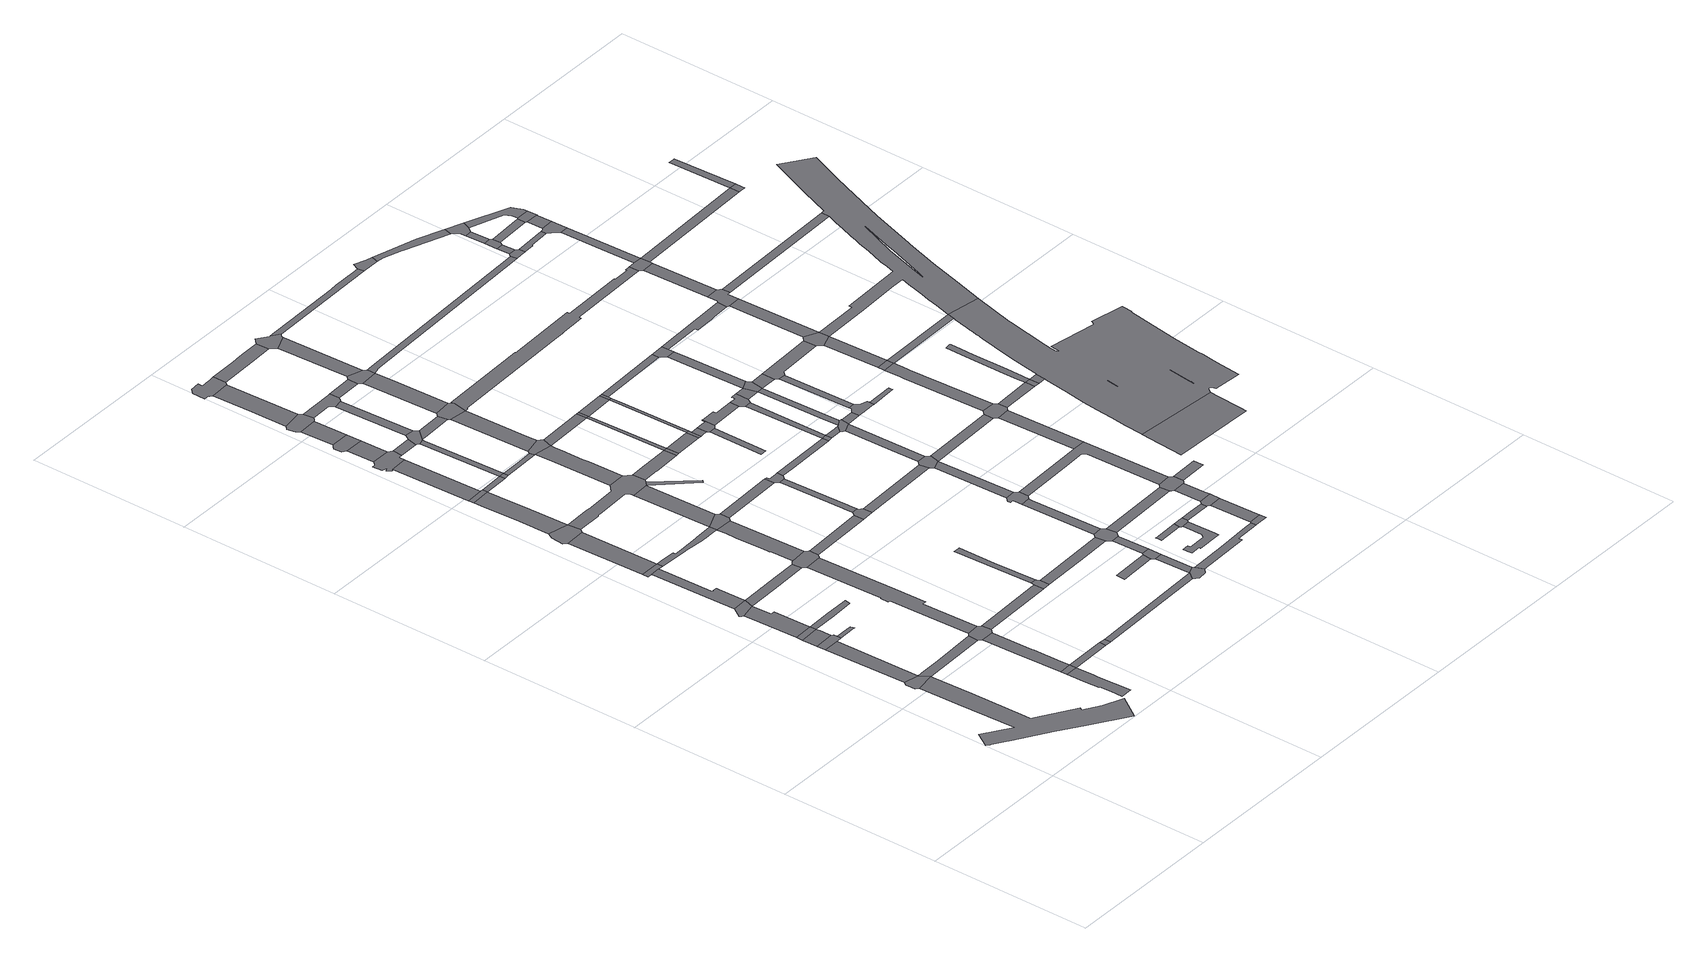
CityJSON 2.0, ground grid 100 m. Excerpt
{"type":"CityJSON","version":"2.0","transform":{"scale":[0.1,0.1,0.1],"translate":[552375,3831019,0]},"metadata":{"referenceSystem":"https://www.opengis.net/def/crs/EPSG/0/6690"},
"CityObjects":{
"road1":{"type":"Road","attributes":{"function":"2","RoadStructureAttribute.sectionType":"1"},"geometry":[{"type":"MultiSurface","lod":"1","boundaries":[[[0,1,2,3,4,5,6,7,8,9,10,11,12,13,14,15,16,17,18,19,20,21,22,23]]]}]},
"road2":{"type":"Road","geometry":[{"type":"MultiSurface","lod":"1","boundaries":[[[24,25,26,27,10,9,28]]]}]},
"road3":{"type":"Road","attributes":{"RoadStructureAttribute.sectionType":"1"},"geometry":[{"type":"MultiSurface","lod":"1","boundaries":[[[29,30,24,28]]]}]},
"road4":{"type":"Road","geometry":[{"type":"MultiSurface","lod":"1","boundaries":[[[31,32,33,30,29,34,35,36]]]}]},
"road5":{"type":"Road","attributes":{"RoadStructureAttribute.sectionType":"1"},"geometry":[{"type":"MultiSurface","lod":"1","boundaries":[[[37,38,39,33,32]]]}]},
"road6":{"type":"Road","geometry":[{"type":"MultiSurface","lod":"1","boundaries":[[[40,41,39,38]]]}]},
"road7":{"type":"Road","attributes":{"RoadStructureAttribute.sectionType":"1"},"geometry":[{"type":"MultiSurface","lod":"1","boundaries":[[[42,43,44,45,46,47,48,41,40]]]}]},
"road8":{"type":"Road","attributes":{"RoadStructureAttribute.sectionType":"1"},"geometry":[{"type":"MultiSurface","lod":"1","boundaries":[[[49,50,51,52,53,28,9,54,55]]]}]},
"road9":{"type":"Road","geometry":[{"type":"MultiSurface","lod":"1","boundaries":[[[56,57,58,59,60,36,35]]]}]},
"road10":{"type":"Road","geometry":[{"type":"MultiSurface","lod":"1","boundaries":[[[61,62,63,64,65,47,46]]]}]},
"road11":{"type":"Road","attributes":{"RoadStructureAttribute.sectionType":"1"},"geometry":[{"type":"MultiSurface","lod":"1","boundaries":[[[66,67,68,69,70,71,72,73,74,75,76]]]}]},
"road12":{"type":"Road","geometry":[{"type":"MultiSurface","lod":"1","boundaries":[[[77,78,69,68]]]}]},
"road13":{"type":"Road","attributes":{"RoadStructureAttribute.sectionType":"1"},"geometry":[{"type":"MultiSurface","lod":"1","boundaries":[[[79,80,81,82,83,84,85,86,87,88,89,90,62,61]]]}]},
"road14":{"type":"Road","attributes":{"RoadStructureAttribute.sectionType":"1"},"geometry":[{"type":"MultiSurface","lod":"1","boundaries":[[[91,92,93,94,95,96,97,98,40,38]]]}]},
"road15":{"type":"Road","geometry":[{"type":"MultiSurface","lod":"1","boundaries":[[[99,100,101,89,88,102,103]]]}]},
"road16":{"type":"Road","attributes":{"RoadStructureAttribute.sectionType":"1"},"geometry":[{"type":"MultiSurface","lod":"1","boundaries":[[[104,105,106,78,77,107,108,109,110]]]}]},
"road17":{"type":"Road","attributes":{"RoadStructureAttribute.sectionType":"1"},"geometry":[{"type":"MultiSurface","lod":"1","boundaries":[[[111,112,113,114,115,116,100,99]]]}]},
"road18":{"type":"Road","geometry":[{"type":"MultiSurface","lod":"1","boundaries":[[[117,118,119,120,121,122,49,55,123,104,110,124,125,126]]]}]},
"road19":{"type":"Road","attributes":{"RoadStructureAttribute.sectionType":"1"},"geometry":[{"type":"MultiSurface","lod":"1","boundaries":[[[127,77,68,128]]]}]},
"road20":{"type":"Road","attributes":{"RoadStructureAttribute.sectionType":"1"},"geometry":[{"type":"MultiSurface","lod":"1","boundaries":[[[129,130,131,132,133,134,135,61,46,136,137,138]]]}]},
"road21":{"type":"Road","geometry":[{"type":"MultiSurface","lod":"1","boundaries":[[[139,140,141,116,115,142,143,144,145]]]}]},
"road22":{"type":"Road","attributes":{"RoadStructureAttribute.sectionType":"1"},"geometry":[{"type":"MultiSurface","lod":"1","boundaries":[[[146,147,148,149,150,151,152,139,145]]]}]},
"road23":{"type":"Road","attributes":{"RoadStructureAttribute.sectionType":"1"},"geometry":[{"type":"MultiSurface","lod":"1","boundaries":[[[153,154,155,156,157,158,159,160,161,162,163,164,165,166,167,120,119]]]}]},
"road24":{"type":"Road","geometry":[{"type":"MultiSurface","lod":"1","boundaries":[[[127,128,168,169]]]}]},
"road25":{"type":"Road","attributes":{"RoadStructureAttribute.sectionType":"1"},"geometry":[{"type":"MultiSurface","lod":"1","boundaries":[[[170,171,172,173,174,175,176,99,103,177,178,179,180,181,182,183,184,185,186]]]}]},
"road26":{"type":"Road","geometry":[{"type":"MultiSurface","lod":"1","boundaries":[[[187,188,189,190,150,149]]]}]},
"road27":{"type":"Road","attributes":{"RoadStructureAttribute.sectionType":"1"},"geometry":[{"type":"MultiSurface","lod":"1","boundaries":[[[191,192,190,189]]]}]},
"road28":{"type":"Road","attributes":{"RoadStructureAttribute.sectionType":"1"},"geometry":[{"type":"MultiSurface","lod":"1","boundaries":[[[193,194,126,125,195]]]}]},
"road29":{"type":"Road","geometry":[{"type":"MultiSurface","lod":"1","boundaries":[[[196,197,198,199,200,201,202,129,138,203,204,158,157,205,206,207,208]]]}]},
"road30":{"type":"Road","geometry":[{"type":"MultiSurface","lod":"1","boundaries":[[[209,210,211,212,213,214,215,216,217,218,192,191,219,220,221,222]]]}]},
"road31":{"type":"Road","attributes":{"RoadStructureAttribute.sectionType":"1"},"geometry":[{"type":"MultiSurface","lod":"1","boundaries":[[[223,187,149,224]]]}]},
"road32":{"type":"Road","attributes":{"RoadStructureAttribute.sectionType":"1"},"geometry":[{"type":"MultiSurface","lod":"1","boundaries":[[[185,225,226,227,228,229,230,231,232,233,234,199,198,235]]]}]},
"road33":{"type":"Road","attributes":{"RoadStructureAttribute.sectionType":"1"},"geometry":[{"type":"MultiSurface","lod":"1","boundaries":[[[236,237,238,210,209]]]}]},
"road34":{"type":"Road","geometry":[{"type":"MultiSurface","lod":"1","boundaries":[[[239,240,241,242,243,244,245,246,145,144,247,248,249,250,251,252,253,254,255,256,257,258,259]]]}]},
"road35":{"type":"Road","geometry":[{"type":"MultiSurface","lod":"1","boundaries":[[[260,261,262,263,264,265,238,237]]]}]},
"road36":{"type":"Road","geometry":[{"type":"MultiSurface","lod":"1","boundaries":[[[223,224,266,267]]]}]},
"road37":{"type":"Road","geometry":[{"type":"MultiSurface","lod":"1","boundaries":[[[268,269,186,185,235,270,271,272]]]}]},
"road38":{"type":"Road","attributes":{"RoadStructureAttribute.sectionType":"1"},"geometry":[{"type":"MultiSurface","lod":"1","boundaries":[[[273,274,275,261,260]]]}]},
"road39":{"type":"Road","attributes":{"RoadStructureAttribute.sectionType":"1"},"geometry":[{"type":"MultiSurface","lod":"1","boundaries":[[[276,222,221,277]]]}]},
"road40":{"type":"Road","geometry":[{"type":"MultiSurface","lod":"1","boundaries":[[[278,279,280,281,274,273,282,283,284]]]}]},
"road41":{"type":"Road","attributes":{"RoadStructureAttribute.sectionType":"1"},"geometry":[{"type":"MultiSurface","lod":"1","boundaries":[[[285,286,287,288,223,267]]]}]},
"road42":{"type":"Road","attributes":{"RoadStructureAttribute.sectionType":"1"},"geometry":[{"type":"MultiSurface","lod":"1","boundaries":[[[289,290,256,255,186,269]]]}]},
"road43":{"type":"Road","geometry":[{"type":"MultiSurface","lod":"1","boundaries":[[[291,292,193,195,293,294,295,296,297,298]]]}]},
"road44":{"type":"Road","attributes":{"RoadStructureAttribute.sectionType":"1"},"geometry":[{"type":"MultiSurface","lod":"1","boundaries":[[[299,169,168,300]]]}]},
"road45":{"type":"Road","attributes":{"RoadStructureAttribute.sectionType":"1"},"geometry":[{"type":"MultiSurface","lod":"1","boundaries":[[[301,208,207,302]]]}]},
"road46":{"type":"Road","attributes":{"RoadStructureAttribute.sectionType":"1"},"geometry":[{"type":"MultiSurface","lod":"1","boundaries":[[[303,304,267,266,305]]]}]},
"road47":{"type":"Road","attributes":{"RoadStructureAttribute.sectionType":"1"},"geometry":[{"type":"MultiSurface","lod":"1","boundaries":[[[306,307,308,309,279,278]]]}]},
"road48":{"type":"Road","geometry":[{"type":"MultiSurface","lod":"1","boundaries":[[[310,311,312,276,277,313,288,287,314,315,316]]]}]},
"road49":{"type":"Road","attributes":{"RoadStructureAttribute.sectionType":"1"},"geometry":[{"type":"MultiSurface","lod":"1","boundaries":[[[317,318,319,320,321,291,298]]]}]},
"road50":{"type":"Road","geometry":[{"type":"MultiSurface","lod":"1","boundaries":[[[322,323,324,325,326,327,328,329,330,331,332,333,307,306,334,335]]]}]},
"road51":{"type":"Road","attributes":{"RoadStructureAttribute.sectionType":"1"},"geometry":[{"type":"MultiSurface","lod":"1","boundaries":[[[336,337,240,239,338,339,340,341,342,343]]]}]},
"road52":{"type":"Road","attributes":{"RoadStructureAttribute.sectionType":"1"},"geometry":[{"type":"MultiSurface","lod":"1","boundaries":[[[344,345,310,316]]]}]},
"road53":{"type":"Road","geometry":[{"type":"MultiSurface","lod":"1","boundaries":[[[346,347,284,283,348,349,350,345,344,351,352,353]]]}]},
"road54":{"type":"Road","attributes":{"RoadStructureAttribute.sectionType":"1"},"geometry":[{"type":"MultiSurface","lod":"1","boundaries":[[[354,355,257,256]]]}]},
"road55":{"type":"Road","attributes":{"RoadStructureAttribute.sectionType":"1"},"geometry":[{"type":"MultiSurface","lod":"1","boundaries":[[[356,272,271,357]]]}]},
"road56":{"type":"Road","attributes":{"RoadStructureAttribute.sectionType":"1"},"geometry":[{"type":"MultiSurface","lod":"1","boundaries":[[[358,359,315,314,360,361,362]]]}]},
"road57":{"type":"Road","geometry":[{"type":"MultiSurface","lod":"1","boundaries":[[[363,364,365,366,367,303,305,368,336,343,369]]]}]},
"road58":{"type":"Road","attributes":{"RoadStructureAttribute.sectionType":"1"},"geometry":[{"type":"MultiSurface","lod":"1","boundaries":[[[370,294,293,371,372]]]}]},
"road59":{"type":"Road","geometry":[{"type":"MultiSurface","lod":"1","boundaries":[[[373,301,302,374,375,376,377,378]]]}]},
"road60":{"type":"Road","attributes":{"RoadStructureAttribute.sectionType":"1"},"geometry":[{"type":"MultiSurface","lod":"1","boundaries":[[[379,366,365,380,381]]]}]},
"road61":{"type":"Road","attributes":{"RoadStructureAttribute.sectionType":"1"},"geometry":[{"type":"MultiSurface","lod":"1","boundaries":[[[382,383,259,258,384,385,386,387]]]}]},
"road62":{"type":"Road","attributes":{"RoadStructureAttribute.sectionType":"1"},"geometry":[{"type":"MultiSurface","lod":"1","boundaries":[[[388,389,390,391]]]}]},
"road63":{"type":"Road","attributes":{"RoadStructureAttribute.sectionType":"1"},"geometry":[{"type":"MultiSurface","lod":"1","boundaries":[[[392,393,394,395,396,397,373,378]]]}]},
"road64":{"type":"Road","attributes":{"RoadStructureAttribute.sectionType":"1"},"geometry":[{"type":"MultiSurface","lod":"1","boundaries":[[[398,346,353,399]]]}]},
"road65":{"type":"Road","geometry":[{"type":"MultiSurface","lod":"1","boundaries":[[[400,401,402,403,358,362,404,379,381,405]]]}]},
"road66":{"type":"Road","attributes":{"RoadStructureAttribute.sectionType":"1"},"geometry":[{"type":"MultiSurface","lod":"1","boundaries":[[[406,407,408,409,410,335,334,411,412]]]}]},
"road67":{"type":"Road","geometry":[{"type":"MultiSurface","lod":"1","boundaries":[[[413,299,300,414,415,416,417]]]}]},
"road68":{"type":"Road","geometry":[{"type":"MultiSurface","lod":"1","boundaries":[[[418,419,420,356,357,395,394,421,422]]]}]},
"road69":{"type":"Road","attributes":{"RoadStructureAttribute.sectionType":"1"},"geometry":[{"type":"MultiSurface","lod":"1","boundaries":[[[423,369,343,424]]]}]},
"road70":{"type":"Road","attributes":{"RoadStructureAttribute.sectionType":"1"},"geometry":[{"type":"MultiSurface","lod":"1","boundaries":[[[425,426,427,401,400]]]}]},
"road71":{"type":"Road","geometry":[{"type":"MultiSurface","lod":"1","boundaries":[[[428,382,387,429]]]}]},
"road72":{"type":"Road","attributes":{"RoadStructureAttribute.sectionType":"1"},"geometry":[{"type":"MultiSurface","lod":"1","boundaries":[[[430,431,299,413]]]}]},
"road73":{"type":"Road","geometry":[{"type":"MultiSurface","lod":"1","boundaries":[[[432,388,391,431,430,433]]]}]},
"road74":{"type":"Road","geometry":[{"type":"MultiSurface","lod":"1","boundaries":[[[434,435,398,399,436,437,427,426,438,439]]]}]},
"road75":{"type":"Road","attributes":{"RoadStructureAttribute.sectionType":"1"},"geometry":[{"type":"MultiSurface","lod":"1","boundaries":[[[440,424,382,428]]]}]},
"road76":{"type":"Road","attributes":{"RoadStructureAttribute.sectionType":"1"},"geometry":[{"type":"MultiSurface","lod":"1","boundaries":[[[441,442,432,433]]]}]},
"road77":{"type":"Road","attributes":{"RoadStructureAttribute.sectionType":"1"},"geometry":[{"type":"MultiSurface","lod":"1","boundaries":[[[443,444,428,429,445]]]}]},
"road78":{"type":"Road","attributes":{"RoadStructureAttribute.sectionType":"1"},"geometry":[{"type":"MultiSurface","lod":"1","boundaries":[[[446,375,374,447]]]}]},
"road79":{"type":"Road","geometry":[{"type":"MultiSurface","lod":"1","boundaries":[[[448,449,370,372,442,441,450,451]]]}]},
"road80":{"type":"Road","attributes":{"RoadStructureAttribute.sectionType":"1"},"geometry":[{"type":"MultiSurface","lod":"1","boundaries":[[[452,453,434,439]]]}]},
"road81":{"type":"Road","geometry":[{"type":"MultiSurface","lod":"1","boundaries":[[[454,423,424,440]]]}]},
"road82":{"type":"Road","attributes":{"RoadStructureAttribute.sectionType":"1"},"geometry":[{"type":"MultiSurface","lod":"1","boundaries":[[[455,456,457,449,448]]]}]},
"road83":{"type":"Road","geometry":[{"type":"MultiSurface","lod":"1","boundaries":[[[458,459,443,445,460,461]]]}]},
"road84":{"type":"Road","geometry":[{"type":"MultiSurface","lod":"1","boundaries":[[[462,463,406,412,453,452,464,465,466,467,468,469,470,471,472]]]}]},
"road85":{"type":"Road","attributes":{"RoadStructureAttribute.sectionType":"1"},"geometry":[{"type":"MultiSurface","lod":"1","boundaries":[[[473,422,421,474,475,476,477]]]}]},
"road86":{"type":"Road","attributes":{"RoadStructureAttribute.sectionType":"1"},"geometry":[{"type":"MultiSurface","lod":"1","boundaries":[[[478,479,480,481]]]}]},
"road87":{"type":"Road","attributes":{"RoadStructureAttribute.sectionType":"1"},"geometry":[{"type":"MultiSurface","lod":"1","boundaries":[[[482,483,461,460,484,485,486]]]}]},
"road88":{"type":"Road","attributes":{"RoadStructureAttribute.sectionType":"1"},"geometry":[{"type":"MultiSurface","lod":"1","boundaries":[[[487,488,489,417,416,490,491,492]]]}]},
"road89":{"type":"Road","attributes":{"RoadStructureAttribute.sectionType":"1"},"geometry":[{"type":"MultiSurface","lod":"1","boundaries":[[[493,454,440,494,495]]]}]},
"road90":{"type":"Road","attributes":{"RoadStructureAttribute.sectionType":"1"},"geometry":[{"type":"MultiSurface","lod":"1","boundaries":[[[496,497,498,499,500,501,502,503,504,505,506,507,508,509]]]}]},
"road91":{"type":"Road","geometry":[{"type":"MultiSurface","lod":"1","boundaries":[[[510,511,512,513,514,515]]]}]},
"road92":{"type":"Road","geometry":[{"type":"MultiSurface","lod":"1","boundaries":[[[516,517,518,519,520,457,456,521,522]]]}]},
"road93":{"type":"Road","attributes":{"RoadStructureAttribute.sectionType":"1"},"geometry":[{"type":"MultiSurface","lod":"1","boundaries":[[[495,523,459,458,524,525]]]}]},
"road94":{"type":"Road","geometry":[{"type":"MultiSurface","lod":"1","boundaries":[[[526,527,528,529,482,486,481,480,530]]]}]},
"road95":{"type":"Road","attributes":{"RoadStructureAttribute.sectionType":"1"},"geometry":[{"type":"MultiSurface","lod":"1","boundaries":[[[531,532,517,516]]]}]},
"road96":{"type":"Road","geometry":[{"type":"MultiSurface","lod":"1","boundaries":[[[533,493,495,525,534]]]}]},
"road97":{"type":"Road","geometry":[{"type":"MultiSurface","lod":"1","boundaries":[[[535,536,510,515,537,538,509,508,539,540,541]]]}]},
"road98":{"type":"Road","attributes":{"RoadStructureAttribute.sectionType":"1"},"geometry":[{"type":"MultiSurface","lod":"1","boundaries":[[[542,451,450,543]]]}]},
"road99":{"type":"Road","geometry":[{"type":"MultiSurface","lod":"1","boundaries":[[[544,545,546,446,447,532,531,547,548,549]]]}]},
"road100":{"type":"Road","geometry":[{"type":"MultiSurface","lod":"1","boundaries":[[[550,473,477,551]]]}]},
"road101":{"type":"Road","attributes":{"RoadStructureAttribute.sectionType":"1"},"geometry":[{"type":"MultiSurface","lod":"1","boundaries":[[[552,553,554,555,556,526,530,557,558,559,560]]]}]},
"road102":{"type":"Road","attributes":{"RoadStructureAttribute.sectionType":"1"},"geometry":[{"type":"MultiSurface","lod":"1","boundaries":[[[561,535,541,562,563]]]}]},
"road103":{"type":"Road","attributes":{"RoadStructureAttribute.sectionType":"1"},"geometry":[{"type":"MultiSurface","lod":"1","boundaries":[[[564,565,566,550,551,567,568]]]}]},
"road104":{"type":"Road","attributes":{"RoadStructureAttribute.sectionType":"1"},"geometry":[{"type":"MultiSurface","lod":"1","boundaries":[[[569,570,571,572,573,574,544,549]]]}]},
"road105":{"type":"Road","attributes":{"RoadStructureAttribute.sectionType":"1"},"geometry":[{"type":"MultiSurface","lod":"1","boundaries":[[[575,576,577,578,473,550]]]}]},
"road106":{"type":"Road","attributes":{"RoadStructureAttribute.sectionType":"1"},"geometry":[{"type":"MultiSurface","lod":"1","boundaries":[[[579,580,522,521,581,582,583,584,585]]]}]},
"road107":{"type":"Road","geometry":[{"type":"MultiSurface","lod":"1","boundaries":[[[586,587,588,487,492,589,590,591]]]}]},
"road108":{"type":"Road","geometry":[{"type":"MultiSurface","lod":"1","boundaries":[[[592,593,594,595,564,568,596,572,571,597]]]}]},
"road109":{"type":"Road","geometry":[{"type":"MultiSurface","lod":"1","boundaries":[[[598,599,600,601,602,560,559,603,578,577,604,605]]]}]},
"road110":{"type":"Road","attributes":{"RoadStructureAttribute.sectionType":"1"},"geometry":[{"type":"MultiSurface","lod":"1","boundaries":[[[606,607,608,533,534,609,610]]]}]},
"road111":{"type":"Road","attributes":{"RoadStructureAttribute.sectionType":"1"},"geometry":[{"type":"MultiSurface","lod":"1","boundaries":[[[611,612,613,587,586]]]}]},
"road112":{"type":"Road","attributes":{"RoadStructureAttribute.sectionType":"1"},"geometry":[{"type":"MultiSurface","lod":"1","boundaries":[[[614,615,616,617,618,619,620,621,471,470,622,623]]]}]},
"road113":{"type":"Road","geometry":[{"type":"MultiSurface","lod":"1","boundaries":[[[624,625,626,563,562,627,612,611]]]}]},
"road114":{"type":"Road","attributes":{"RoadStructureAttribute.sectionType":"1"},"geometry":[{"type":"MultiSurface","lod":"1","boundaries":[[[597,571,628,629]]]}]},
"road115":{"type":"Road","attributes":{"RoadStructureAttribute.sectionType":"1"},"geometry":[{"type":"MultiSurface","lod":"1","boundaries":[[[630,631,632,633,634,595,594]]]}]},
"road116":{"type":"Road","attributes":{"RoadStructureAttribute.sectionType":"1"},"geometry":[{"type":"MultiSurface","lod":"1","boundaries":[[[635,636,637,638,625,624]]]}]},
"road117":{"type":"Road","attributes":{"RoadStructureAttribute.sectionType":"1"},"geometry":[{"type":"MultiSurface","lod":"1","boundaries":[[[639,640,641,598,605,642,632]]]}]},
"road118":{"type":"Road","attributes":{"RoadStructureAttribute.sectionType":"1"},"geometry":[{"type":"MultiSurface","lod":"1","boundaries":[[[643,547,531,644]]]}]},
"road119":{"type":"Road","geometry":[{"type":"MultiSurface","lod":"1","boundaries":[[[645,585,584,646,542,543,647,637,636,648,649,650]]]}]},
"road120":{"type":"Road","geometry":[{"type":"MultiSurface","lod":"1","boundaries":[[[651,639,632,631,652,653]]]}]},
"road121":{"type":"Road","attributes":{"RoadStructureAttribute.sectionType":"1"},"geometry":[{"type":"MultiSurface","lod":"1","boundaries":[[[654,655,656,657,658,659,660,661,662,663,664,405,381,665,666,667,668,669,670,671,672,673,674,675,676]]]}]},
"road122":{"type":"Road","attributes":{"RoadStructureAttribute.sectionType":"1"},"geometry":[{"type":"MultiSurface","lod":"1","boundaries":[[[677,678,679,438,426,680,681,682,683]]]}]},
"road123":{"type":"Road","geometry":[{"type":"MultiSurface","lod":"1","boundaries":[[[684,685,686,687,688,689,629,628,690,691,692,693,694]]]}]},
"road124":{"type":"Road","attributes":{"RoadStructureAttribute.sectionType":"1"},"geometry":[{"type":"MultiSurface","lod":"1","boundaries":[[[695,696,697,698,699,639,651]]]}]},
"road125":{"type":"Road","geometry":[{"type":"MultiSurface","lod":"1","boundaries":[[[700,701,653,652,702,703,704,705]]]}]},
"road126":{"type":"Road","attributes":{"RoadStructureAttribute.sectionType":"1"},"geometry":[{"type":"MultiSurface","lod":"1","boundaries":[[[706,688,687,707]]]}]},
"road127":{"type":"Road","geometry":[{"type":"MultiSurface","lod":"1","boundaries":[[[708,650,649,709]]]}]},
"road128":{"type":"Road","geometry":[{"type":"MultiSurface","lod":"1","boundaries":[[[710,711,606,610,697,696,712]]]}]},
"road129":{"type":"Road","geometry":[{"type":"MultiSurface","lod":"1","boundaries":[[[713,714,715,694,693]]]}]},
"road130":{"type":"Road","geometry":[{"type":"MultiSurface","lod":"1","boundaries":[[[716,717,580,579]]]}]},
"road131":{"type":"Road","geometry":[{"type":"MultiSurface","lod":"1","boundaries":[[[718,643,644,719,717,716,720,721,722,723]]]}]},
"road132":{"type":"Road"},
"road133":{"type":"Road","attributes":{"RoadStructureAttribute.sectionType":"1"},"geometry":[{"type":"MultiSurface","lod":"1","boundaries":[[[724,725,700,705,706,707,726,727,728]]]}]},
"road134":{"type":"Road","geometry":[{"type":"MultiSurface","lod":"1","boundaries":[[[729,730,614,623,731,732]]]}]},
"road135":{"type":"Road","attributes":{"RoadStructureAttribute.sectionType":"1"},"geometry":[{"type":"MultiSurface","lod":"1","boundaries":[[[733,734,735,736,737,738,739,740,741,742,718,723]]]}]},
"road136":{"type":"Road","attributes":{"RoadStructureAttribute.sectionType":"1"},"geometry":[{"type":"MultiSurface","lod":"1","boundaries":[[[743,744,710,712,745,746,747,748,749,750]]]}]},
"road137":{"type":"Road","attributes":{"RoadStructureAttribute.sectionType":"1"},"geometry":[{"type":"MultiSurface","lod":"1","boundaries":[[[751,752,722,721,753,754]]]}]},
"road138":{"type":"Road","geometry":[{"type":"MultiSurface","lod":"1","boundaries":[[[755,756,740,739]]]}]},
"road139":{"type":"Road","attributes":{"RoadStructureAttribute.sectionType":"1"},"geometry":[{"type":"MultiSurface","lod":"1","boundaries":[[[757,758,759,756,755]]]}]},
"road140":{"type":"Road","geometry":[{"type":"MultiSurface","lod":"1","boundaries":[[[760,761,762,763,764,765,766,767]]]}]},
"road141":{"type":"Road","geometry":[{"type":"MultiSurface","lod":"1","boundaries":[[[768,724,728,759,758,769]]]}]},
"road142":{"type":"Road","attributes":{"RoadStructureAttribute.sectionType":"1"},"geometry":[{"type":"MultiSurface","lod":"1","boundaries":[[[770,771,732,731,772,773,774,775,776]]]}]},
"road143":{"type":"Road","geometry":[{"type":"MultiSurface","lod":"1","boundaries":[[[754,753,777,778,779]]]}]},
"road144":{"type":"Road","geometry":[{"type":"MultiSurface","lod":"1","boundaries":[[[780,779,778,781]]]}]},
"road145":{"type":"Road","attributes":{"RoadStructureAttribute.sectionType":"1"},"geometry":[{"type":"MultiSurface","lod":"1","boundaries":[[[782,783,784,785,768,769]]]}]},
"road146":{"type":"Road","attributes":{"RoadStructureAttribute.sectionType":"1"},"geometry":[{"type":"MultiSurface","lod":"1","boundaries":[[[786,787,788,789,790,791,792,793,794,795,796,797,754,779]]]}]},
"road147":{"type":"Road","geometry":[{"type":"MultiSurface","lod":"1","boundaries":[[[798,799,677,683,800,801,802,803]]]}]},
"road148":{"type":"Road","geometry":[{"type":"MultiSurface","lod":"1","boundaries":[[[804,805,806,807,808,743,750,784,783,809,810,811,812]]]}]},
"road149":{"type":"Road","attributes":{"RoadStructureAttribute.sectionType":"1"},"geometry":[{"type":"MultiSurface","lod":"1","boundaries":[[[813,814,798,803]]]}]},
"road150":{"type":"Road","geometry":[{"type":"MultiSurface","lod":"1","boundaries":[[[815,816,755,739,817]]]}]},
"road151":{"type":"Road","geometry":[{"type":"MultiSurface","lod":"1","boundaries":[[[818,819,814,813,820,821]]]}]},
"road152":{"type":"Road","attributes":{"RoadStructureAttribute.sectionType":"1"},"geometry":[{"type":"MultiSurface","lod":"1","boundaries":[[[822,823,819,818]]]}]},
"road153":{"type":"Road","attributes":{"RoadStructureAttribute.sectionType":"1"},"geometry":[{"type":"MultiSurface","lod":"1","boundaries":[[[824,825,806,805]]]}]},
"road154":{"type":"Road","geometry":[{"type":"MultiSurface","lod":"1","boundaries":[[[776,775,826,827,828,823,822,829,830]]]}]},
"road155":{"type":"Road","attributes":{"RoadStructureAttribute.sectionType":"1"},"geometry":[{"type":"MultiSurface","lod":"1","boundaries":[[[831,802,801,832,833,834,835,836]]]}]},
"road156":{"type":"Road","geometry":[{"type":"MultiSurface","lod":"1","boundaries":[[[837,838,676,675,825,824,839]]]}]},
"road157":{"type":"Road","attributes":{"RoadStructureAttribute.sectionType":"1"},"geometry":[{"type":"MultiSurface","lod":"1","boundaries":[[[840,821,820,841]]]}]},
"road158":{"type":"Road","attributes":{"RoadStructureAttribute.sectionType":"1"},"geometry":[{"type":"MultiSurface","lod":"1","boundaries":[[[842,843,844,838,837]]]}]},
"road159":{"type":"Road","geometry":[{"type":"MultiSurface","lod":"1","boundaries":[[[845,846,847,848,849,850,851,852,853,854,855,856,857,858,859,860,861,862,863,864,865,866,867,815,817,868,869,870,871,872,873,874,875,876,877,878,879,880,881,882,780,781,883,884,885,886,887,888,889,890,760,767,891,892,893,894,895,896,897,898,899,900,901,902,903],[904,905,906],[907,908,909,910]]]}]},
"road160":{"type":"Road","attributes":{"RoadStructureAttribute.sectionType":"1"},"geometry":[{"type":"MultiSurface","lod":"1","boundaries":[[[911,912,830,829,913,914,915,916,917]]]}]},
"road161":{"type":"Road","geometry":[{"type":"MultiSurface","lod":"1","boundaries":[[[918,919,920,921,831,836,922,923,924,925,843,842]]]}]},
"road162":{"type":"Road","attributes":{"RoadStructureAttribute.sectionType":"1"},"geometry":[{"type":"MultiSurface","lod":"1","boundaries":[[[926,927,928,920,919,929,930]]]}]},
"road163":{"type":"Road","geometry":[{"type":"MultiSurface","lod":"1","boundaries":[[[917,916,840,841,926,930]]]}]},
"road164":{"type":"Road","attributes":{"RoadStructureAttribute.sectionType":"1"},"geometry":[{"type":"MultiSurface","lod":"1","boundaries":[[[931,812,811,932]]]}]},
"road165":{"type":"Road","attributes":{"RoadStructureAttribute.sectionType":"1"},"geometry":[{"type":"MultiSurface","lod":"1","boundaries":[[[933,837,839,934]]]}]},
"road166":{"type":"Road","attributes":{"RoadStructureAttribute.sectionType":"1"},"geometry":[{"type":"MultiSurface","lod":"1","boundaries":[[[935,936,937,938,939,940,931,932,941,942,943,944,945,946,947,948,949,950,951,952,953,954,955,769,758,956,957,958,959,960,961,962,963,815,867,964,965,966,967,968,969,970,971],[972,973,974,975,976,977,978]]]}]},
"road167":{"type":"Road","geometry":[{"type":"MultiSurface","lod":"1","boundaries":[[[979,933,934,980]]]}]},
"road168":{"type":"Road","attributes":{"RoadStructureAttribute.sectionType":"1"},"geometry":[{"type":"MultiSurface","lod":"1","boundaries":[[[981,982,983,933,979]]]}]}
},
"vertices":[
[676,196,0],[576,257,0],[586,273,0],[371,406,0],[349,419,0],[347,419,0],[347,458,0],[338,803,0],[331,1057,0],[331,1068,0],[208,1047,0],[218,798,0],[234,434,0],[63,541,0],[6,449,0],[16,443,0],[28,435,0],[32,433,0],[80,403,0],[129,372,0],[330,246,0],[477,149,0],[702,7,0],[796,147,0],
[204,1144,0],[202,1141,0],[187,1123,0],[190,1062,0],[295,1126,0],
[284,1656,0],[186,1654,0],
[319,1705,0],[307,1713,0],[184,1709,0],[295,1657,0],[320,1658,0],[320,1683,0],
[305,1788,0],[304,1810,0],[180,1805,0],
[302,1848,0],[179,1844,0],
[301,1874,0],[293,2082,0],[268,2082,0],[268,2083,0],[264,2206,0],[167,2182,0],[170,2080,0],
[749,1143,0],[467,1131,0],[329,1127,0],[312,1126,0],[306,1126,0],[468,1072,0],[744,1082,0],
[435,1660,0],[437,1660,0],[435,1672,0],[432,1684,0],[372,1684,0],
[284,2267,0],[189,2263,0],[147,2202,0],[154,2195,0],[157,2192,0],
[869,379,0],[868,411,0],[864,520,0],[786,516,0],[791,410,0],[792,378,0],[796,312,0],[802,312,0],[807,241,0],[803,165,0],[878,168,0],
[863,560,0],[785,556,0],
[284,2277,0],[278,2439,0],[278,2454,0],[278,2458,0],[253,2457,0],[253,2453,0],[253,2452,0],[243,2453,0],[242,2464,0],[231,2804,0],[170,2802,0],[183,2451,0],
[313,1811,0],[460,1814,0],[598,1818,0],[603,1837,0],[607,1856,0],[602,1856,0],[460,1852,0],[382,1851,0],
[263,2839,0],[141,2838,0],[142,2804,0],[240,2803,0],[263,2802,0],
[764,1064,0],[774,803,0],[775,795,0],[860,643,0],[855,796,0],[854,806,0],[846,1064,0],
[263,2841,0],[262,2857,0],[259,2988,0],[256,3073,0],[249,3327,0],[124,3321,0],
[851,1157,0],[845,1162,0],[844,1163,0],[767,1158,0],[765,1157,0],[761,1153,0],[754,1073,0],[857,1077,0],[866,1087,0],[862,1147,0],
[1123,564,0],[1123,524,0],
[699,2280,0],[554,2275,0],[456,2272,0],[449,2272,0],[424,2272,0],[395,2271,0],[393,2271,0],[275,2207,0],[456,2211,0],[704,2220,0],
[132,3458,0],[112,3423,0],[103,3341,0],[261,3341,0],[264,3344,0],[267,3349,0],[257,3429,0],
[249,3672,0],[240,3872,0],[239,3943,0],[239,3947,0],[115,3940,0],[117,3871,0],[127,3671,0],
[831,1514,0],[832,1514,0],[856,1516,0],[849,1716,0],[832,2205,0],[723,2200,0],[740,1720,0],[734,1720,0],[735,1711,0],[736,1670,0],[743,1670,0],[745,1669,0],[747,1668,0],[748,1665,0],[754,1512,0],
[1164,523,0],[1164,563,0],
[585,2826,0],[584,2826,0],[573,2825,0],[450,2822,0],[398,2821,0],[398,2836,0],[315,2838,0],[264,2802,0],[348,2798,0],[451,2794,0],[473,2794,0],[584,2786,0],[589,2786,0],[598,2785,0],[692,2786,0],[705,2786,0],[703,2834,0],
[238,3980,0],[230,3979,0],[221,3979,0],[114,3975,0],
[205,4474,0],[97,4470,0],
[1329,1163,0],[1318,1163,0],[1331,1102,0],
[852,2286,0],[838,2297,0],[830,2304,0],[726,2296,0],[720,2296,0],[718,2294,0],[713,2291,0],[712,2212,0],[716,2208,0],[837,2210,0],[843,2217,0],[851,2225,0],[853,2285,0],
[208,4590,0],[89,4588,0],[84,4583,0],[73,4570,0],[68,4565,0],[52,4565,0],[54,4504,0],[86,4497,0],[65,4486,0],[81,4461,0],[204,4509,0],[204,4510,0],[229,4511,0],[231,4571,0],
[391,3986,0],[393,3953,0],
[705,2781,0],[705,2775,0],[705,2774,0],[705,2770,0],[707,2727,0],[709,2663,0],[715,2480,0],[717,2451,0],[717,2444,0],[721,2444,0],[814,2784,0],
[207,4613,0],[202,4762,0],[83,4759,0],
[792,3481,0],[682,3478,0],[645,3442,0],[643,3440,0],[444,3433,0],[444,3434,0],[412,3433,0],[269,3429,0],[419,3353,0],[427,3359,0],[431,3359,0],[445,3360,0],[662,3368,0],[669,3369,0],[686,3351,0],[686,3348,0],[687,3326,0],[800,3330,0],[824,3354,0],[836,3367,0],[832,3446,0],
[199,4856,0],[80,4852,0],[70,4843,0],[55,4830,0],[60,4779,0],[69,4771,0],
[425,3955,0],[424,3986,0],
[821,2872,0],[811,2882,0],[822,2792,0],[833,2804,0],[831,2862,0],
[193,5065,0],[73,5060,0],[74,5046,0],
[364,4575,0],[350,4514,0],
[190,5169,0],[66,5153,0],[45,5132,0],[54,5080,0],[206,5077,0],[214,5086,0],[207,5150,0],
[407,4501,0],[406,4506,0],[406,4512,0],[371,4500,0],
[798,3324,0],[798,3327,0],
[1334,1188,0],[1331,1175,0],[1383,1104,0],[1381,1165,0],[1376,1174,0],[1375,1177,0],[1372,1184,0],[1371,1186,0],
[1920,589,0],[1886,547,0],
[1253,2300,0],[1255,2240,0],
[654,3993,0],[548,3990,0],[661,3965,0],
[173,5633,0],[50,5627,0],[59,5374,0],[58,5374,0],
[386,4607,0],[375,4590,0],[371,4585,0],[366,4508,0],[406,4515,0],[460,4578,0],[442,4602,0],
[1361,1456,0],[1356,1683,0],[1336,1684,0],[1316,1685,0],[1316,1684,0],
[147,5731,0],[146,5731,0],[90,5729,0],[88,5729,0],[87,5756,0],[29,5754,0],[17,5742,0],[0,5725,0],[3,5645,0],[37,5646,0],[37,5639,0],[50,5629,0],[189,5652,0],[187,5733,0],
[667,3965,0],[670,3876,0],[785,3706,0],[783,3744,0],[780,3877,0],[778,3926,0],[777,3947,0],[777,3949,0],
[421,5068,0],[367,5060,0],
[442,5157,0],[427,5156,0],[346,5091,0],[352,5083,0],[353,5081,0],[433,5083,0],[435,5086,0],[444,5096,0],
[1006,3115,0],[1017,3125,0],
[1229,2878,0],[1232,2818,0],
[627,4584,0],[463,4578,0],[414,4516,0],[434,4517,0],[637,4526,0],
[790,4020,0],[788,4023,0],[774,4037,0],[665,4010,0],[658,3999,0],[664,3965,0],[798,4012,0],
[1873,1182,0],[1659,1113,0],[1880,1117,0],
[1270,2325,0],[1333,2243,0],[1331,2302,0],[1323,2310,0],[1310,2322,0],[1310,2325,0],
[648,4515,0],[771,4103,0],[758,4502,0],
[1113,3456,0],[938,3450,0],[837,3367,0],[939,3370,0],[941,3370,0],[1116,3377,0],
[1901,884,0],[1664,877,0],[1665,822,0],[1895,829,0],
[1308,2381,0],[1308,2387,0],[1294,2799,0],[1254,2796,0],[1268,2386,0],[1268,2379,0],
[604,5163,0],[605,5101,0],
[755,4613,0],[645,4604,0],[640,4598,0],[637,4595,0],[645,4519,0],[774,4591,0],
[567,5746,0],[462,5742,0],[421,5741,0],[362,5739,0],[257,5735,0],[422,5660,0],[572,5665,0],
[1969,613,0],[1916,520,0],[1972,527,0],[1996,551,0],[1977,600,0],
[1297,2860,0],[1244,2858,0],[1244,2878,0],[1313,2820,0],[1313,2860,0],
[1092,4024,0],[1095,3960,0],
[741,4981,0],[737,5088,0],[627,5081,0],
[1133,3456,0],[1136,3377,0],
[1962,812,0],[1912,811,0],
[1911,897,0],[1961,897,0],
[623,5184,0],[610,5169,0],[614,5093,0],[622,5086,0],[737,5139,0],[719,5156,0],
[1115,3961,0],
[1954,1092,0],[1904,1090,0],
[1312,3464,0],[1306,3464,0],[1314,3384,0],
[1830,2320,0],[1839,2262,0],
[1951,1206,0],[1892,1205,0],[1980,1123,0],[1971,1185,0],
[701,5671,0],[607,5629,0],
[1112,4025,0],
[1938,1655,0],[1937,1675,0],[1877,1673,0],
[1331,3465,0],[1314,3465,0],[1334,3384,0],[1332,3445,0],
[600,5779,0],[587,5766,0],[701,5675,0],[703,5682,0],[706,5688,0],[711,5692,0],[716,5695,0],[720,5697,0],[724,5698,0],[670,5732,0],[667,5732,0],
[1712,2872,0],[1314,2821,0],[1390,2823,0],[1391,2823,0],[1714,2833,0],
[1395,3033,0],[1435,3034,0],[1435,3374,0],[1395,3373,0],
[1382,3447,0],[1357,3446,0],[1359,3385,0],[1372,3386,0],[1384,3386,0],
[2482,622,0],[2429,619,0],[2212,610,0],[2329,562,0],[2329,584,0],[2484,590,0],
[1301,4033,0],[1291,3969,0],[1304,3970,0],
[2240,760,0],[2223,737,0],[2113,736,0],[2110,751,0],[2070,751,0],[2071,722,0],[2072,693,0],[2136,696,0],[2134,684,0],[2279,688,0],[2291,688,0],[2290,714,0],[2287,888,0],[2237,882,0],
[2225,932,0],[2065,928,0],[2064,928,0],[2065,911,0],[2067,893,0],[2219,895,0],
[1935,1774,0],[1874,1772,0],[1852,1748,0],[1854,1731,0],[1875,1732,0],[1959,1696,0],[1957,1754,0],
[1305,3882,0],[1320,3883,0],[1319,3970,0],
[1455,3471,0],[1453,3470,0],[1453,3450,0],[1428,3449,0],[1458,3391,0],
[1919,2264,0],[1860,2241,0],
[1317,4034,0],[1319,3990,0],
[2293,934,0],[2283,934,0],[2224,891,0],[2230,887,0],[2287,889,0],[2292,895,0],[2294,898,0],
[2446,1201,0],[2449,1139,0],
[1852,2344,0],[1842,2333,0],[1840,2331,0],[1933,2324,0],[1922,2335,0],[1911,2344,0],
[1742,2873,0],[1743,2834,0],
[1560,3454,0],[1558,3454,0],[1551,3454,0],[1551,3473,0],[1457,3471,0],[1462,3391,0],[1661,3398,0],[1673,3398,0],[1672,3456,0],
[2371,936,0],[2459,900,0],[2459,935,0],
[1847,2876,0],[1828,2875,0],[1819,2875,0],[1813,2836,0],[1814,2836,0],
[1910,2393,0],[1898,2840,0],[1899,2845,0],[1839,2818,0],[1847,2518,0],[1847,2517,0],
[1742,2874,0],[1737,3370,0],[1737,3372,0],[1697,3371,0],
[2529,1774,0],[2448,1772,0],[2283,1707,0],[2434,1712,0],[2452,1693,0],[2466,1222,0],[2548,1225,0],
[2568,631,0],[2487,628,0],[2484,625,0],[2488,590,0],[2488,588,0],[2570,591,0],
[1908,2900,0],[1905,2899,0],[1897,2906,0],[1857,2879,0],[1829,2826,0],[1908,2898,0],
[1755,3481,0],[1753,3481,0],[1717,3480,0],[1717,3475,0],[1717,3456,0],[1682,3388,0],[1737,3374,0],[1754,3401,0],
[1769,4051,0],[1705,4049,0],[1356,4035,0],[1708,4006,0],[1771,4009,0],
[2560,891,0],[2479,888,0],[2486,638,0],
[1441,5754,0],[1401,5753,0],[1335,5751,0],[1253,5749,0],[1205,5747,0],[855,5737,0],[854,5737,0],[709,5733,0],[1336,5711,0],[1445,5714,0],
[2558,955,0],[2476,953,0],[2461,937,0],[2469,900,0],
[1996,2849,0],[1994,2897,0],
[1893,2999,0],[1879,3404,0],[1842,3403,0],[1853,2999,0],[1853,2998,0],
[2556,993,0],[2552,1125,0],[2470,1122,0],[2476,969,0],
[1818,3482,0],[1813,3482,0],[1792,3482,0],[1833,3403,0],
[2409,2341,0],[2409,2281,0],
[2560,1213,0],[2454,1209,0],[2458,1131,0],[2561,1133,0],[2572,1144,0],[2569,1205,0],
[1876,3511,0],[1880,3404,0],[1891,3484,0],
[2299,4643,0],[2298,4633,0],[2196,4631,0],[2195,4639,0],[1802,4625,0],[1802,4627,0],[1801,4635,0],[1801,4641,0],[1342,4624,0],[1342,4628,0],[774,4608,0],[778,4502,0],[785,4510,0],[1582,4539,0],[1634,4540,0],[1633,4544,0],[1803,4550,0],[1803,4564,0],[1803,4566,0],[2300,4583,0],[2333,4584,0],[2335,4584,0],[2331,4644,0],
[2024,5194,0],[760,5140,0],[739,5139,0],[742,5090,0],[775,5101,0],[778,5102,0],[2032,5157,0],
[2124,2887,0],[2124,2898,0],[2079,2913,0],[2059,2935,0],[2018,2934,0],[2019,2917,0],[2044,2850,0],[2064,2851,0],[2121,2853,0],[2125,2853,0],[2124,2881,0],
[1862,3888,0],[1859,3974,0],[1801,3972,0],[1804,3887,0],[1818,3508,0],
[1983,3487,0],[1894,3484,0],[1896,3405,0],[1979,3407,0],[1985,3407,0],[1986,3406,0],
[2002,3387,0],[2047,3387,0],
[2746,1210,0],[2746,1149,0],
[1856,4055,0],[1783,4052,0],[1858,4013,0],
[2292,2859,0],[2291,2872,0],[2289,2885,0],
[2512,2265,0],[2431,2261,0],
[2430,2364,0],[2419,2272,0],[2522,2276,0],[2531,2285,0],[2529,2344,0],[2512,2361,0],
[2358,3502,0],[1985,3487,0],[2062,3403,0],[2069,3410,0],[2361,3422,0],
[1536,5768,0],[1458,5795,0],[1559,5717,0],[1570,5759,0],
[2493,2816,0],[2491,2888,0],[2490,2904,0],[2489,2954,0],[2488,2986,0],[2488,2999,0],[2487,3004,0],[2406,3001,0],[2410,2899,0],[2410,2879,0],
[2360,4078,0],[2183,4069,0],[2093,4023,0],[2096,4000,0],[2126,4003,0],[2218,4006,0],[2243,4009,0],[2358,4015,0],
[2771,2351,0],[2767,2351,0],[2773,2290,0],[2772,2351,0],
[2486,3047,0],[2405,3044,0],
[2473,3416,0],[2473,3425,0],[2393,3393,0],
[2772,1574,0],[2763,1454,0],[2755,1357,0],[2752,1297,0],[3280,1280,0],[3284,1326,0],[3295,1479,0],[3298,1531,0],
[2387,3529,0],[2469,3486,0],
[1848,5681,0],[1736,5714,0],[1601,5709,0],[1720,5673,0],[1720,5670,0],[1995,5570,0],[2007,5620,0],
[2792,2291,0],[2811,2291,0],[2809,2351,0],
[2865,2353,0],[2862,2292,0],
[2456,3894,0],[2453,4009,0],[2372,4007,0],[2376,3893,0],
[2810,2402,0],[2810,2505,0],[2808,2730,0],[2807,2809,0],[2807,2878,0],[2807,2882,0],[2788,2879,0],[2769,2875,0],[2767,2810,0],[2766,2742,0],[2768,2492,0],[2770,2401,0],
[2041,5212,0],[2026,5196,0],[2068,5158,0],[2104,5160,0],[2104,5200,0],[2089,5212,0],
[2462,4142,0],[2448,4154,0],[2367,4151,0],[2369,4087,0],[2363,4081,0],[2451,4073,0],[2451,4082,0],[2471,4082,0],[2469,4134,0],
[2083,5295,0],[2038,5293,0],
[3018,3057,0],[3012,3057,0],[3008,3014,0],
[2080,5377,0],[2035,5375,0],[2095,5317,0],[2092,5365,0],
[2073,5497,0],[2030,5495,0],
[2434,4567,0],[2354,4564,0],
[2017,5546,0],[2023,5539,0],[2028,5534,0],[2097,5531,0],[2115,5577,0],
[2307,5211,0],[2117,5161,0],[2174,5163,0],[2174,5167,0],[2174,5171,0],[2309,5179,0],
[2432,4648,0],[2377,4646,0],[2433,4587,0],
[2320,5377,0],[2320,5329,0],
[2416,5124,0],[2364,5122,0],[2371,4859,0],
[3575,1990,0],[3614,2237,0],[3628,2318,0],[3631,2318,0],[3637,2377,0],[3639,2387,0],[3432,2427,0],[3429,2418,0],[3420,2407,0],[3415,2402,0],[3120,2451,0],[3109,2385,0],[3102,2396,0],[3100,2405,0],[3100,2408,0],[3099,2411,0],[3098,2415,0],[3099,2421,0],[3101,2441,0],[3110,2486,0],[3164,2760,0],[3166,2768,0],[3231,3027,0],[3008,3012,0],[3004,2996,0],[2985,2915,0],[2981,2903,0],[2977,2882,0],[2970,2854,0],[2965,2830,0],[2962,2815,0],[2959,2804,0],[2959,2801,0],[2953,2777,0],[2933,2683,0],[2905,2546,0],[2882,2421,0],[2871,2353,0],[2860,2283,0],[2853,2236,0],[2836,2128,0],[2818,2000,0],[2805,1899,0],[2795,1800,0],[2784,1697,0],[2774,1586,0],[3301,1536,0],[3315,1556,0],[3321,1560,0],[3326,1562,0],[3334,1560,0],[3343,1553,0],[3345,1543,0],[3344,1531,0],[3523,1519,0],[3537,1676,0],[3544,1740,0],[3551,1779,0],[3554,1816,0],[3050,2007,0],[3054,2026,0],[3044,1950,0],[3315,1685,0],[3316,1674,0],[3309,1651,0],[3333,1826,0],
[2407,5409,0],[2381,5472,0],[2305,5455,0],[2315,5437,0],[2326,5418,0],[2327,5382,0],[2408,5385,0],
[2415,5163,0],[2413,5225,0],[2333,5222,0],[2319,5212,0],[2312,5176,0],[2315,5174,0],[2328,5160,0],[2342,5145,0],
[2330,5322,0],[2330,5314,0],[2330,5313,0],[2410,5317,0],[2410,5320,0],
[3346,4158,0],[3347,4107,0],
[3231,4676,0],[3233,4617,0],
[3554,4620,0],[3501,4493,0],[3438,4338,0],[3367,4159,0],[3361,4159,0],[3357,4158,0],[3344,4099,0],[3342,4092,0],[3323,4042,0],[3302,3984,0],[3272,3902,0],[3259,3864,0],[3245,3825,0],[3232,3785,0],[3219,3743,0],[3204,3697,0],[3183,3636,0],[3168,3583,0],[3151,3529,0],[2759,3515,0],[2759,3494,0],[2761,3434,0],[3048,3444,0],[3125,3446,0],[3110,3392,0],[3087,3313,0],[3078,3280,0],[3063,3226,0],[3045,3157,0],[3281,3206,0],[3340,3410,0],[3406,3619,0],[3410,3632,0],[3505,3914,0],[3614,4203,0],[3647,4290,0],[3730,4496,0],[3389,3903,0],[3326,3715,0],[3305,3650,0],[3224,3421,0],[3208,3376,0],[3222,3422,0],[3297,3663,0],
[3278,4678,0],[3281,4618,0],
[3262,5074,0],[3241,5074,0],[3220,5073,0]
]}
